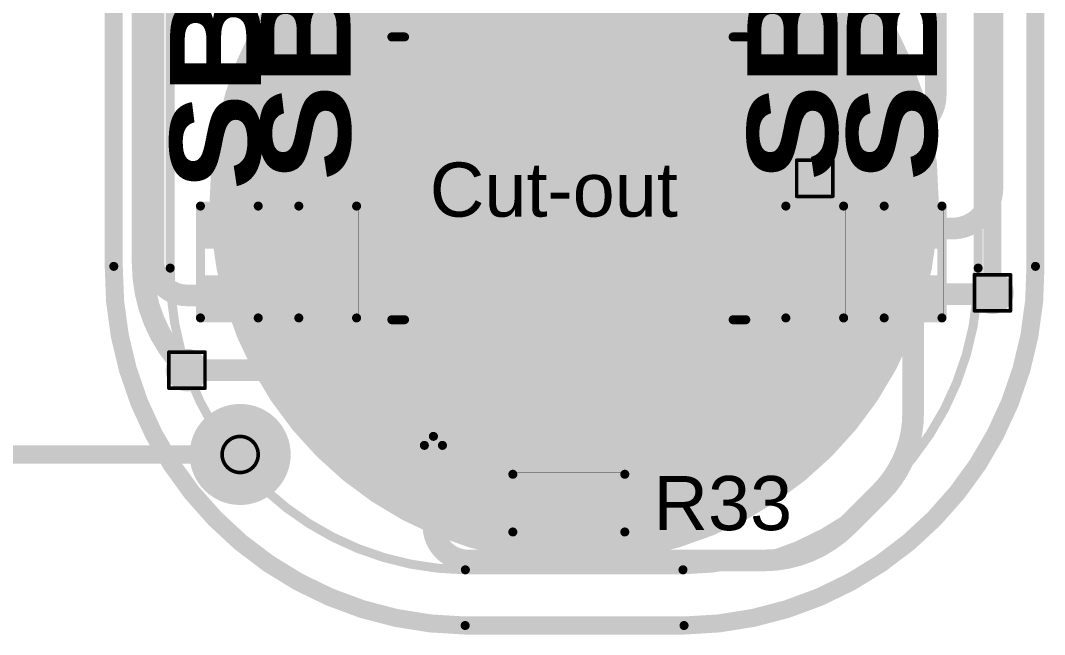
# Model space of a CAD drawing. Header units: inches. Extents: x -17 to 443, y -40 to 218.
# Drawn here: x -3.09 to 11.32, y -2.53 to 6.11 of the extents above; entities that cross this region are included whole.
import ezdxf

# ---------------------------------------------------------------- set-up
doc = ezdxf.new("R2010")
doc.units = ezdxf.units.IN
for name, color, linetype in [('Board Outline', 216, 'Continuous'), ('Bottom Layer', 5, 'Continuous'), ('Bottom Overlay', 54, 'Continuous'), ('Bottom Paste', 16, 'Continuous'), ('Bottom Solder', 6, 'Continuous'), ('Dimension', 6, 'Continuous'), ('Drill Drawing', 1, 'Continuous'), ('Fabrication', 76, 'Continuous'), ('Pad Holes', 156, 'Continuous'), ('Top Layer', 1, 'Continuous'), ('Top Overlay', 2, 'Continuous'), ('Top Paste', 8, 'Continuous'), ('Top Solder', 216, 'Continuous'), ('Via Holes', 16, 'Continuous')]:
    doc.layers.add(name, color=color, linetype=linetype)
doc.styles.add('Arial', font='', dxfattribs={"height": 0.2})
doc.styles.add('Arial Black_Bold', font='', dxfattribs={"height": 0.2})
doc.styles.get('Arial').set_extended_font_data('Arial')
doc.styles.get('Arial Black_Bold').set_extended_font_data('Arial Black', bold=True)

# ---------------------------------------------------------------- blocks, each defined once
blk = doc.blocks.new('SEMG_PAD_B_64')
at = {"layer": 'Bottom Layer'}
h = blk.add_hatch(color=5, dxfattribs=at)
edge = h.paths.add_edge_path()
edge.add_arc((-2.794e-05, 9.987183479999999), 5.00000016, 0, 360)
at = {"layer": 'Bottom Paste'}
h = blk.add_hatch(color=16, dxfattribs=at)
edge = h.paths.add_edge_path()
edge.add_arc((-2.794e-05, 9.987183479999999), 5.00000016, 0, 360)
at = {"layer": 'Bottom Solder'}
h = blk.add_hatch(color=6, dxfattribs=at)
edge = h.paths.add_edge_path()
edge.add_arc((-2.794e-05, 9.987183479999999), 5.10160016, 0, 360)
at = {"layer": 'Bottom Overlay'}
for points in [[(-5.68320682, 10.96571086, 0.127, 0.127, -0.4142135623730951), (-1.53065988, 15.21263404, 0.127, 0.127, 0)], [(1.53071576, 15.21263404, 0.127, 0.127, 0), (-1.53065988, 15.21263404, 0.127, 0.127, 0)], [(1.53071576, 15.21263404, 0.127, 0.127, -0.4142135623730968), (5.683262699999999, 10.96571086, 0.127, 0.127, 0)], [(-5.68320682, 10.96571086, 0.127, 0.127, 0), (-5.68320682, -10.9657134, 0.127, 0.127, 0)], [(5.683262699999999, 10.96579468, 0.127, 0.127, 0), (5.683262699999999, -10.96562958, 0.127, 0.127, 0)]]:
    blk.add_lwpolyline(points, format="xyseb", dxfattribs=at)
for points in [[(-1.56240988, 15.21263404, 0.0635, 0.0635, 1), (-1.49890988, 15.21263404, 0.0635, 0.0635, 1)], [(-1.56240988, 15.21263404, 0.0635, 0.0635, 1), (-1.49890988, 15.21263404, 0.0635, 0.0635, 1)], [(1.49896576, 15.21263404, 0.0635, 0.0635, 1), (1.56246576, 15.21263404, 0.0635, 0.0635, 1)], [(1.49896576, 15.21263404, 0.0635, 0.0635, 1), (1.56246576, 15.21263404, 0.0635, 0.0635, 1)], [(-5.71495682, 10.96571086, 0.0635, 0.0635, 1), (-5.65145682, 10.96571086, 0.0635, 0.0635, 1)], [(-5.71495682, 10.96571086, 0.0635, 0.0635, 1), (-5.65145682, 10.96571086, 0.0635, 0.0635, 1)], [(5.6515127, 10.96579468, 0.0635, 0.0635, 1), (5.715012699999999, 10.96579468, 0.0635, 0.0635, 1)], [(5.6515127, 10.96571086, 0.0635, 0.0635, 1), (5.715012699999999, 10.96571086, 0.0635, 0.0635, 1)]]:
    blk.add_lwpolyline(points, format="xyseb", close=True, dxfattribs=at)
blk = doc.blocks.new('SOIC_8_70')
at = {"layer": 'Top Layer'}
for points in [[(-1.92499996, 2.2049994), (-1.92499996, 1.6050006), (-3.474999399999999, 1.6050006), (-3.474999399999999, 2.2049994)], [(3.474999399999999, 2.2049994), (3.474999399999999, 1.6050006), (1.92499996, 1.6050006), (1.92499996, 2.2049994)], [(-1.92499996, 0.9349994), (-1.92499996, 0.3350006), (-3.474999399999999, 0.3350006), (-3.474999399999999, 0.9349994)], [(3.474999399999999, 0.9349994), (3.474999399999999, 0.3350006), (1.92499996, 0.3350006), (1.92499996, 0.9349994)], [(-1.92499996, -0.3350006), (-1.92499996, -0.9349994), (-3.474999399999999, -0.9349994), (-3.474999399999999, -0.3350006)], [(3.474999399999999, -0.3350006), (3.474999399999999, -0.9349994), (1.92499996, -0.9349994), (1.92499996, -0.3350006)], [(-1.92499996, -1.6050006), (-1.92499996, -2.2049994), (-3.474999399999999, -2.2049994), (-3.474999399999999, -1.6050006)], [(3.474999399999999, -1.6050006), (3.474999399999999, -2.2049994), (1.92499996, -2.2049994), (1.92499996, -1.6050006)]]:
    blk.add_hatch(color=1, dxfattribs=at).paths.add_polyline_path(points)
at = {"layer": 'Top Overlay'}
blk.add_hatch(color=2, dxfattribs=at).paths.add_polyline_path([(-1.82916576, 1.57479492), (-1.49896576, 1.57479492), (-1.49896576, 2.23519492), (-1.82916576, 2.23519492)])
at = {"layer": 'Top Paste'}
for points in [[(-1.92499996, 2.2049994), (-1.92499996, 1.6050006), (-3.474999399999999, 1.6050006), (-3.474999399999999, 2.2049994)], [(3.474999399999999, 2.2049994), (3.474999399999999, 1.6050006), (1.92499996, 1.6050006), (1.92499996, 2.2049994)], [(-1.92499996, 0.9349994), (-1.92499996, 0.3350006), (-3.474999399999999, 0.3350006), (-3.474999399999999, 0.9349994)], [(3.474999399999999, 0.9349994), (3.474999399999999, 0.3350006), (1.92499996, 0.3350006), (1.92499996, 0.9349994)], [(-1.92499996, -0.3350006), (-1.92499996, -0.9349994), (-3.474999399999999, -0.9349994), (-3.474999399999999, -0.3350006)], [(3.474999399999999, -0.3350006), (3.474999399999999, -0.9349994), (1.92499996, -0.9349994), (1.92499996, -0.3350006)], [(-1.92499996, -1.6050006), (-1.92499996, -2.2049994), (-3.474999399999999, -2.2049994), (-3.474999399999999, -1.6050006)], [(3.474999399999999, -1.6050006), (3.474999399999999, -2.2049994), (1.92499996, -2.2049994), (1.92499996, -1.6050006)]]:
    blk.add_hatch(color=8, dxfattribs=at).paths.add_polyline_path(points)
at = {"layer": 'Top Solder'}
for points in [[(-1.82339996, 2.3065994), (-1.82339996, 1.5034006), (-3.5765994, 1.5034006), (-3.5765994, 2.3065994)], [(3.5765994, 2.3065994), (3.5765994, 1.5034006), (1.82339996, 1.5034006), (1.82339996, 2.3065994)], [(-1.82339996, 1.0365994), (-1.82339996, 0.2334006000000001), (-3.5765994, 0.2334005999999999), (-3.5765994, 1.0365994)], [(3.5765994, 1.0365994), (3.5765994, 0.2334006000000001), (1.82339996, 0.2334005999999999), (1.82339996, 1.0365994)], [(-1.82339996, -0.2334005999999999), (-1.82339996, -1.0365994), (-3.5765994, -1.0365994), (-3.5765994, -0.2334006000000001)], [(3.5765994, -0.2334005999999999), (3.5765994, -1.0365994), (1.82339996, -1.0365994), (1.82339996, -0.2334006000000001)], [(-1.82339996, -1.5034006), (-1.82339996, -2.3065994), (-3.5765994, -2.3065994), (-3.5765994, -1.5034006)], [(3.5765994, -1.5034006), (3.5765994, -2.3065994), (1.82339996, -2.3065994), (1.82339996, -1.5034006)]]:
    blk.add_hatch(color=216, dxfattribs=at).paths.add_polyline_path(points)
at = {"layer": 'Top Overlay'}
for points in [[(-1.990598, 2.4892, 0.127, 0.127, 0), (-1.990598, 2.3114, 0.127, 0.127, 0)], [(-1.990598, 2.4892, 0.127, 0.127, 0), (1.990598, 2.4892, 0.127, 0.127, 0)], [(1.990598, 2.4892, 0.127, 0.127, 0), (1.990598, 2.3114, 0.127, 0.127, 0)], [(-3.759199999999999, 2.03199746, 0.127, 0.127, 0), (-3.6322, 1.905, 0.127, 0.127, 0)], [(-3.759199999999999, 2.03199746, 0.127, 0.127, 0), (-3.759199999999999, 1.778, 0.127, 0.127, 0)], [(-3.6322, 1.905, 0.127, 0.127, 0), (-3.759199999999999, 1.778, 0.127, 0.127, 0)], [(-1.990598, -2.3114, 0.127, 0.127, 0), (-1.990598, -2.4892, 0.127, 0.127, 0)], [(1.990598, -2.3114, 0.127, 0.127, 0), (1.990598, -2.4892, 0.127, 0.127, 0)], [(-1.990598, -2.4892, 0.127, 0.127, 0), (1.990598, -2.4892, 0.127, 0.127, 0)]]:
    blk.add_lwpolyline(points, format="xyseb", dxfattribs=at)
for points in [[(-2.022348, 2.4892, 0.0635, 0.0635, 1), (-1.958848, 2.4892, 0.0635, 0.0635, 1)], [(-2.022348, 2.4892, 0.0635, 0.0635, 1), (-1.958848, 2.4892, 0.0635, 0.0635, 1)], [(1.958848, 2.4892, 0.0635, 0.0635, 1), (2.022348, 2.4892, 0.0635, 0.0635, 1)], [(1.958848, 2.4892, 0.0635, 0.0635, 1), (2.022348, 2.4892, 0.0635, 0.0635, 1)], [(-2.022348, 2.3114, 0.0635, 0.0635, 1), (-1.958848, 2.3114, 0.0635, 0.0635, 1)], [(1.958848, 2.3114, 0.0635, 0.0635, 1), (2.022348, 2.3114, 0.0635, 0.0635, 1)], [(-3.79095, 2.03199746, 0.0635, 0.0635, 1), (-3.72745, 2.03199746, 0.0635, 0.0635, 1)], [(-3.79095, 2.03199746, 0.0635, 0.0635, 1), (-3.72745, 2.03199746, 0.0635, 0.0635, 1)], [(-3.663949999999999, 1.905, 0.0635, 0.0635, 1), (-3.600449999999999, 1.905, 0.0635, 0.0635, 1)], [(-3.663949999999999, 1.905, 0.0635, 0.0635, 1), (-3.600449999999999, 1.905, 0.0635, 0.0635, 1)], [(-3.79095, 1.778, 0.0635, 0.0635, 1), (-3.72745, 1.778, 0.0635, 0.0635, 1)], [(-3.79095, 1.778, 0.0635, 0.0635, 1), (-3.72745, 1.778, 0.0635, 0.0635, 1)], [(-2.022348, -2.3114, 0.0635, 0.0635, 1), (-1.958848, -2.3114, 0.0635, 0.0635, 1)], [(1.958848, -2.3114, 0.0635, 0.0635, 1), (2.022348, -2.3114, 0.0635, 0.0635, 1)], [(-2.022348, -2.4892, 0.0635, 0.0635, 1), (-1.958848, -2.4892, 0.0635, 0.0635, 1)], [(-2.022348, -2.4892, 0.0635, 0.0635, 1), (-1.958848, -2.4892, 0.0635, 0.0635, 1)], [(1.958848, -2.4892, 0.0635, 0.0635, 1), (2.022348, -2.4892, 0.0635, 0.0635, 1)], [(1.958848, -2.4892, 0.0635, 0.0635, 1), (2.022348, -2.4892, 0.0635, 0.0635, 1)]]:
    blk.add_lwpolyline(points, format="xyseb", close=True, dxfattribs=at)
blk = doc.blocks.new('S______B______0402_89')
at = {"layer": 'Top Layer'}
for points in [[(-0.6985, -0.3175), (-0.6985, 0.3175), (-0.2412999999999999, 0.3175), (-0.2413, -0.3175)], [(0.2412999999999999, -0.3175), (0.2413, 0.3175), (0.6985, 0.3175), (0.6985, -0.3175)]]:
    blk.add_hatch(color=1, dxfattribs=at).paths.add_polyline_path(points)
at = {"layer": 'Top Paste'}
for points in [[(-0.6985, -0.3175), (-0.6985, 0.3175), (-0.2412999999999999, 0.3175), (-0.2413, -0.3175)], [(0.2412999999999999, -0.3175), (0.2413, 0.3175), (0.6985, 0.3175), (0.6985, -0.3175)]]:
    blk.add_hatch(color=8, dxfattribs=at).paths.add_polyline_path(points)
at = {"layer": 'Top Solder'}
for points in [[(-0.75350116, -0.37250116), (-0.75350116, 0.37250116), (-0.1862988399999999, 0.37250116), (-0.18629884, -0.37250116)], [(0.1862988399999999, -0.37250116), (0.18629884, 0.37250116), (0.75350116, 0.37250116), (0.75350116, -0.37250116)]]:
    blk.add_hatch(color=216, dxfattribs=at).paths.add_polyline_path(points)
at = {"layer": 'Top Overlay'}
for points in [[(-0.7874, 0.4064, 0.127, 0.127, 0), (-0.7874, -0.4064, 0.127, 0.127, 0)], [(-0.7874, 0.4064, 0.127, 0.127, 0), (0.7874, 0.4064, 0.127, 0.127, 0)], [(0.7874, 0.4064, 0.127, 0.127, 0), (0.7874, -0.4064, 0.127, 0.127, 0)], [(-0.7874, -0.4064, 0.127, 0.127, 0), (0.7874, -0.4064, 0.127, 0.127, 0)], [(-0.8128, -0.4318, 0.0032258, 0.0032258, 0), (0.8128, -0.4318, 0.0032258, 0.0032258, 0)]]:
    blk.add_lwpolyline(points, format="xyseb", dxfattribs=at)
for points in [[(-0.8191499999999999, 0.4064, 0.0635, 0.0635, 1), (-0.7556499999999999, 0.4064, 0.0635, 0.0635, 1)], [(-0.8191499999999999, 0.4064, 0.0635, 0.0635, 1), (-0.7556499999999999, 0.4064, 0.0635, 0.0635, 1)], [(0.7556499999999999, 0.4064, 0.0635, 0.0635, 1), (0.8191499999999999, 0.4064, 0.0635, 0.0635, 1)], [(0.7556499999999999, 0.4064, 0.0635, 0.0635, 1), (0.8191499999999999, 0.4064, 0.0635, 0.0635, 1)], [(-0.8191499999999999, -0.4064, 0.0635, 0.0635, 1), (-0.7556499999999999, -0.4064, 0.0635, 0.0635, 1)], [(-0.8191499999999999, -0.4064, 0.0635, 0.0635, 1), (-0.7556499999999999, -0.4064, 0.0635, 0.0635, 1)], [(-0.81360518, -0.4318, 0.0016129, 0.0016129, 1), (-0.8119948199999999, -0.4318, 0.0016129, 0.0016129, 1)], [(0.7556499999999999, -0.4064, 0.0635, 0.0635, 1), (0.8191499999999999, -0.4064, 0.0635, 0.0635, 1)], [(0.7556499999999999, -0.4064, 0.0635, 0.0635, 1), (0.8191499999999999, -0.4064, 0.0635, 0.0635, 1)], [(0.8119948199999999, -0.4318, 0.0016129, 0.0016129, 1), (0.81360518, -0.4318, 0.0016129, 0.0016129, 1)]]:
    blk.add_lwpolyline(points, format="xyseb", close=True, dxfattribs=at)
blk = doc.blocks.new('S______B______0402_90')
at = {"layer": 'Top Layer'}
for points in [[(-0.6985, -0.3175), (-0.6985, 0.3175), (-0.2412999999999999, 0.3175), (-0.2413, -0.3175)], [(0.2412999999999999, -0.3175), (0.2413, 0.3175), (0.6985, 0.3175), (0.6985, -0.3175)]]:
    blk.add_hatch(color=1, dxfattribs=at).paths.add_polyline_path(points)
at = {"layer": 'Top Paste'}
for points in [[(-0.6985, -0.3175), (-0.6985, 0.3175), (-0.2412999999999999, 0.3175), (-0.2413, -0.3175)], [(0.2412999999999999, -0.3175), (0.2413, 0.3175), (0.6985, 0.3175), (0.6985, -0.3175)]]:
    blk.add_hatch(color=8, dxfattribs=at).paths.add_polyline_path(points)
at = {"layer": 'Top Solder'}
for points in [[(-0.75350116, -0.37250116), (-0.75350116, 0.37250116), (-0.1862988399999999, 0.37250116), (-0.18629884, -0.37250116)], [(0.1862988399999999, -0.37250116), (0.18629884, 0.37250116), (0.75350116, 0.37250116), (0.75350116, -0.37250116)]]:
    blk.add_hatch(color=216, dxfattribs=at).paths.add_polyline_path(points)
at = {"layer": 'Top Overlay'}
for points in [[(-0.7874, 0.4064, 0.127, 0.127, 0), (-0.7874, -0.4064, 0.127, 0.127, 0)], [(-0.7874, 0.4064, 0.127, 0.127, 0), (0.7874, 0.4064, 0.127, 0.127, 0)], [(0.7874, 0.4064, 0.127, 0.127, 0), (0.7874, -0.4064, 0.127, 0.127, 0)], [(-0.7874, -0.4064, 0.127, 0.127, 0), (0.7874, -0.4064, 0.127, 0.127, 0)], [(-0.8128, -0.4318, 0.0032258, 0.0032258, 0), (0.8128, -0.4318, 0.0032258, 0.0032258, 0)]]:
    blk.add_lwpolyline(points, format="xyseb", dxfattribs=at)
for points in [[(-0.8191499999999999, 0.4064, 0.0635, 0.0635, 1), (-0.7556499999999999, 0.4064, 0.0635, 0.0635, 1)], [(-0.8191499999999999, 0.4064, 0.0635, 0.0635, 1), (-0.7556499999999999, 0.4064, 0.0635, 0.0635, 1)], [(0.7556499999999999, 0.4064, 0.0635, 0.0635, 1), (0.8191499999999999, 0.4064, 0.0635, 0.0635, 1)], [(0.7556499999999999, 0.4064, 0.0635, 0.0635, 1), (0.8191499999999999, 0.4064, 0.0635, 0.0635, 1)], [(-0.8191499999999999, -0.4064, 0.0635, 0.0635, 1), (-0.7556499999999999, -0.4064, 0.0635, 0.0635, 1)], [(-0.8191499999999999, -0.4064, 0.0635, 0.0635, 1), (-0.7556499999999999, -0.4064, 0.0635, 0.0635, 1)], [(-0.81360518, -0.4318, 0.0016129, 0.0016129, 1), (-0.8119948199999999, -0.4318, 0.0016129, 0.0016129, 1)], [(0.7556499999999999, -0.4064, 0.0635, 0.0635, 1), (0.8191499999999999, -0.4064, 0.0635, 0.0635, 1)], [(0.7556499999999999, -0.4064, 0.0635, 0.0635, 1), (0.8191499999999999, -0.4064, 0.0635, 0.0635, 1)], [(0.8119948199999999, -0.4318, 0.0016129, 0.0016129, 1), (0.81360518, -0.4318, 0.0016129, 0.0016129, 1)]]:
    blk.add_lwpolyline(points, format="xyseb", close=True, dxfattribs=at)
blk = doc.blocks.new('S______B______0402_93')
at = {"layer": 'Top Layer'}
for points in [[(-0.6985, -0.3175), (-0.6985, 0.3175), (-0.2412999999999999, 0.3175), (-0.2413, -0.3175)], [(0.2412999999999999, -0.3175), (0.2413, 0.3175), (0.6985, 0.3175), (0.6985, -0.3175)]]:
    blk.add_hatch(color=1, dxfattribs=at).paths.add_polyline_path(points)
at = {"layer": 'Top Paste'}
for points in [[(-0.6985, -0.3175), (-0.6985, 0.3175), (-0.2412999999999999, 0.3175), (-0.2413, -0.3175)], [(0.2412999999999999, -0.3175), (0.2413, 0.3175), (0.6985, 0.3175), (0.6985, -0.3175)]]:
    blk.add_hatch(color=8, dxfattribs=at).paths.add_polyline_path(points)
at = {"layer": 'Top Solder'}
for points in [[(-0.75350116, -0.37250116), (-0.75350116, 0.37250116), (-0.1862988399999999, 0.37250116), (-0.18629884, -0.37250116)], [(0.1862988399999999, -0.37250116), (0.18629884, 0.37250116), (0.75350116, 0.37250116), (0.75350116, -0.37250116)]]:
    blk.add_hatch(color=216, dxfattribs=at).paths.add_polyline_path(points)
at = {"layer": 'Top Overlay'}
for points in [[(-0.7874, 0.4064, 0.127, 0.127, 0), (-0.7874, -0.4064, 0.127, 0.127, 0)], [(-0.7874, 0.4064, 0.127, 0.127, 0), (0.7874, 0.4064, 0.127, 0.127, 0)], [(0.7874, 0.4064, 0.127, 0.127, 0), (0.7874, -0.4064, 0.127, 0.127, 0)], [(-0.7874, -0.4064, 0.127, 0.127, 0), (0.7874, -0.4064, 0.127, 0.127, 0)], [(-0.8128, -0.4318, 0.0032258, 0.0032258, 0), (0.8128, -0.4318, 0.0032258, 0.0032258, 0)]]:
    blk.add_lwpolyline(points, format="xyseb", dxfattribs=at)
for points in [[(-0.8191499999999999, 0.4064, 0.0635, 0.0635, 1), (-0.7556499999999999, 0.4064, 0.0635, 0.0635, 1)], [(-0.8191499999999999, 0.4064, 0.0635, 0.0635, 1), (-0.7556499999999999, 0.4064, 0.0635, 0.0635, 1)], [(0.7556499999999999, 0.4064, 0.0635, 0.0635, 1), (0.8191499999999999, 0.4064, 0.0635, 0.0635, 1)], [(0.7556499999999999, 0.4064, 0.0635, 0.0635, 1), (0.8191499999999999, 0.4064, 0.0635, 0.0635, 1)], [(-0.8191499999999999, -0.4064, 0.0635, 0.0635, 1), (-0.7556499999999999, -0.4064, 0.0635, 0.0635, 1)], [(-0.8191499999999999, -0.4064, 0.0635, 0.0635, 1), (-0.7556499999999999, -0.4064, 0.0635, 0.0635, 1)], [(-0.81360518, -0.4318, 0.0016129, 0.0016129, 1), (-0.8119948199999999, -0.4318, 0.0016129, 0.0016129, 1)], [(0.7556499999999999, -0.4064, 0.0635, 0.0635, 1), (0.8191499999999999, -0.4064, 0.0635, 0.0635, 1)], [(0.7556499999999999, -0.4064, 0.0635, 0.0635, 1), (0.8191499999999999, -0.4064, 0.0635, 0.0635, 1)], [(0.8119948199999999, -0.4318, 0.0016129, 0.0016129, 1), (0.81360518, -0.4318, 0.0016129, 0.0016129, 1)]]:
    blk.add_lwpolyline(points, format="xyseb", close=True, dxfattribs=at)
blk = doc.blocks.new('S______B______0402_94')
at = {"layer": 'Top Layer'}
for points in [[(-0.6985, -0.3175), (-0.6985, 0.3175), (-0.2412999999999999, 0.3175), (-0.2413, -0.3175)], [(0.2412999999999999, -0.3175), (0.2413, 0.3175), (0.6985, 0.3175), (0.6985, -0.3175)]]:
    blk.add_hatch(color=1, dxfattribs=at).paths.add_polyline_path(points)
at = {"layer": 'Top Paste'}
for points in [[(-0.6985, -0.3175), (-0.6985, 0.3175), (-0.2412999999999999, 0.3175), (-0.2413, -0.3175)], [(0.2412999999999999, -0.3175), (0.2413, 0.3175), (0.6985, 0.3175), (0.6985, -0.3175)]]:
    blk.add_hatch(color=8, dxfattribs=at).paths.add_polyline_path(points)
at = {"layer": 'Top Solder'}
for points in [[(-0.75350116, -0.37250116), (-0.75350116, 0.37250116), (-0.1862988399999999, 0.37250116), (-0.18629884, -0.37250116)], [(0.1862988399999999, -0.37250116), (0.18629884, 0.37250116), (0.75350116, 0.37250116), (0.75350116, -0.37250116)]]:
    blk.add_hatch(color=216, dxfattribs=at).paths.add_polyline_path(points)
at = {"layer": 'Top Overlay'}
for points in [[(-0.7874, 0.4064, 0.127, 0.127, 0), (-0.7874, -0.4064, 0.127, 0.127, 0)], [(-0.7874, 0.4064, 0.127, 0.127, 0), (0.7874, 0.4064, 0.127, 0.127, 0)], [(0.7874, 0.4064, 0.127, 0.127, 0), (0.7874, -0.4064, 0.127, 0.127, 0)], [(-0.7874, -0.4064, 0.127, 0.127, 0), (0.7874, -0.4064, 0.127, 0.127, 0)], [(-0.8128, -0.4318, 0.0032258, 0.0032258, 0), (0.8128, -0.4318, 0.0032258, 0.0032258, 0)]]:
    blk.add_lwpolyline(points, format="xyseb", dxfattribs=at)
for points in [[(-0.8191499999999999, 0.4064, 0.0635, 0.0635, 1), (-0.7556499999999999, 0.4064, 0.0635, 0.0635, 1)], [(-0.8191499999999999, 0.4064, 0.0635, 0.0635, 1), (-0.7556499999999999, 0.4064, 0.0635, 0.0635, 1)], [(0.7556499999999999, 0.4064, 0.0635, 0.0635, 1), (0.8191499999999999, 0.4064, 0.0635, 0.0635, 1)], [(0.7556499999999999, 0.4064, 0.0635, 0.0635, 1), (0.8191499999999999, 0.4064, 0.0635, 0.0635, 1)], [(-0.8191499999999999, -0.4064, 0.0635, 0.0635, 1), (-0.7556499999999999, -0.4064, 0.0635, 0.0635, 1)], [(-0.8191499999999999, -0.4064, 0.0635, 0.0635, 1), (-0.7556499999999999, -0.4064, 0.0635, 0.0635, 1)], [(-0.81360518, -0.4318, 0.0016129, 0.0016129, 1), (-0.8119948199999999, -0.4318, 0.0016129, 0.0016129, 1)], [(0.7556499999999999, -0.4064, 0.0635, 0.0635, 1), (0.8191499999999999, -0.4064, 0.0635, 0.0635, 1)], [(0.7556499999999999, -0.4064, 0.0635, 0.0635, 1), (0.8191499999999999, -0.4064, 0.0635, 0.0635, 1)], [(0.8119948199999999, -0.4318, 0.0016129, 0.0016129, 1), (0.81360518, -0.4318, 0.0016129, 0.0016129, 1)]]:
    blk.add_lwpolyline(points, format="xyseb", close=True, dxfattribs=at)
at = {"layer": 'Top Overlay', "style": 'Arial Black_Bold'}
blk.add_text('SB801', height=1.27, dxfattribs=at).set_placement((1.0117836, -0.43494706))
blk = doc.blocks.new('R___0402_163')
at = {"layer": 'Top Layer'}
for points in [[(-0.6985, -0.3175), (-0.6985, 0.3175), (-0.2412999999999999, 0.3175), (-0.2413, -0.3175)], [(0.2412999999999999, -0.3175), (0.2413, 0.3175), (0.6985, 0.3175), (0.6985, -0.3175)]]:
    blk.add_hatch(color=1, dxfattribs=at).paths.add_polyline_path(points)
at = {"layer": 'Top Paste'}
for points in [[(-0.6985, -0.3175), (-0.6985, 0.3175), (-0.2412999999999999, 0.3175), (-0.2413, -0.3175)], [(0.2412999999999999, -0.3175), (0.2413, 0.3175), (0.6985, 0.3175), (0.6985, -0.3175)]]:
    blk.add_hatch(color=8, dxfattribs=at).paths.add_polyline_path(points)
at = {"layer": 'Top Solder'}
for points in [[(-0.75350116, -0.37250116), (-0.75350116, 0.37250116), (-0.1862988399999999, 0.37250116), (-0.18629884, -0.37250116)], [(0.1862988399999999, -0.37250116), (0.18629884, 0.37250116), (0.75350116, 0.37250116), (0.75350116, -0.37250116)]]:
    blk.add_hatch(color=216, dxfattribs=at).paths.add_polyline_path(points)
at = {"layer": 'Top Overlay'}
for points in [[(0.7874, 0.4064, 0.127, 0.127, 0), (-0.7874, 0.4064, 0.127, 0.127, 0)], [(-0.7874, 0.4064, 0.127, 0.127, 0), (-0.7874, -0.4064, 0.127, 0.127, 0)], [(0.7874, 0.4064, 0.127, 0.127, 0), (0.7874, -0.4064, 0.127, 0.127, 0)], [(0.7874, -0.4064, 0.127, 0.127, 0), (-0.7874, -0.4064, 0.127, 0.127, 0)], [(0.8128, -0.4318, 0.0032258, 0.0032258, 0), (-0.8128, -0.4318, 0.0032258, 0.0032258, 0)]]:
    blk.add_lwpolyline(points, format="xyseb", dxfattribs=at)
for points in [[(-0.8191499999999999, 0.4064, 0.0635, 0.0635, 1), (-0.7556499999999999, 0.4064, 0.0635, 0.0635, 1)], [(-0.8191499999999999, 0.4064, 0.0635, 0.0635, 1), (-0.7556499999999999, 0.4064, 0.0635, 0.0635, 1)], [(0.7556499999999999, 0.4064, 0.0635, 0.0635, 1), (0.8191499999999999, 0.4064, 0.0635, 0.0635, 1)], [(0.7556499999999999, 0.4064, 0.0635, 0.0635, 1), (0.8191499999999999, 0.4064, 0.0635, 0.0635, 1)], [(-0.8191499999999999, -0.4064, 0.0635, 0.0635, 1), (-0.7556499999999999, -0.4064, 0.0635, 0.0635, 1)], [(-0.8191499999999999, -0.4064, 0.0635, 0.0635, 1), (-0.7556499999999999, -0.4064, 0.0635, 0.0635, 1)], [(-0.81360518, -0.4318, 0.0016129, 0.0016129, 1), (-0.8119948199999999, -0.4318, 0.0016129, 0.0016129, 1)], [(0.7556499999999999, -0.4064, 0.0635, 0.0635, 1), (0.8191499999999999, -0.4064, 0.0635, 0.0635, 1)], [(0.7556499999999999, -0.4064, 0.0635, 0.0635, 1), (0.8191499999999999, -0.4064, 0.0635, 0.0635, 1)], [(0.8119948199999999, -0.4318, 0.0016129, 0.0016129, 1), (0.81360518, -0.4318, 0.0016129, 0.0016129, 1)]]:
    blk.add_lwpolyline(points, format="xyseb", close=True, dxfattribs=at)

msp = doc.modelspace()

# ---------------------------------------------------------------- hatches: boundary and pattern name
at = {"layer": 'Bottom Layer'}
h = msp.add_hatch(color=5, dxfattribs=at)
edge = h.paths.add_edge_path()
edge.add_arc((8.08318932, 3.88747762), 0.2999994, 0, 360)
h = msp.add_hatch(color=5, dxfattribs=at)
edge = h.paths.add_edge_path()
edge.add_arc((10.58302176, 2.27614734), 0.2999994, 0, 360)
h = msp.add_hatch(color=5, dxfattribs=at)
edge = h.paths.add_edge_path()
edge.add_arc((-0.7482890799999999, 1.1874754), 0.2999994, 0, 360)
at = {"layer": 'Bottom Solder'}
h = msp.add_hatch(color=6, dxfattribs=at)
edge = h.paths.add_edge_path()
edge.add_arc((0, 0), 0.1016, 0, 360)
at = {"layer": 'Pad Holes'}
h = msp.add_hatch(color=7, dxfattribs=at)
edge = h.paths.add_edge_path()
edge.add_arc((0, 0), 0.499999, 0, 360)
at = {"layer": 'Top Layer'}
h = msp.add_hatch(color=1, dxfattribs=at)
edge = h.paths.add_edge_path()
edge.add_arc((8.08318932, 3.88747762), 0.2999994, 0, 360)
h = msp.add_hatch(color=1, dxfattribs=at)
edge = h.paths.add_edge_path()
edge.add_arc((10.58302176, 2.27614734), 0.2999994, 0, 360)
for points in [[(4.31208434, 1.96247512), (3.688737859999999, 1.96247512), (3.688737859999999, 0.41247568), (4.31208434, 0.41247568)], [(4.93538256, 0.41247314), (5.558729039999999, 0.41247314), (5.558729039999999, 1.96247258), (4.93538256, 1.96247258)]]:
    msp.add_hatch(color=1, dxfattribs=at).paths.add_polyline_path(points)
h = msp.add_hatch(color=1, dxfattribs=at)
edge = h.paths.add_edge_path()
edge.add_arc((-0.7482890799999999, 1.1874754), 0.2999994, 0, 360)
at = {"layer": 'Top Solder'}
h = msp.add_hatch(color=216, dxfattribs=at)
edge = h.paths.add_edge_path()
edge.add_arc((0, 0), 0.1016, 0, 360)
at = {"layer": 'Via Holes'}
h = msp.add_hatch(color=7, dxfattribs=at)
edge = h.paths.add_edge_path()
edge.add_arc((8.08318932, 3.88747762), 0.1499997, 0, 360)
h = msp.add_hatch(color=7, dxfattribs=at)
edge = h.paths.add_edge_path()
edge.add_arc((10.58302176, 2.27614734), 0.1499997, 0, 360)
h = msp.add_hatch(color=7, dxfattribs=at)
edge = h.paths.add_edge_path()
edge.add_arc((-0.7482890799999999, 1.1874754), 0.1499997, 0, 360)

# ---------------------------------------------------------------- linework, layer by layer
at = {"layer": 'Board Outline'}
for points in [[(-1.77794412, 2.64836656, 0.127, 0.127, 0), (-1.7777841, 24.50402262, 0.127, 0.127, 0)], [(11.18839012, 24.50406326, 0.127, 0.127, 0), (11.18842568, 2.64831068, 0.127, 0.127, 0)], [(11.18839012, 24.50406326, 0.127, 0.127, 0), (11.18842568, 2.64831068, 0.127, 0.127, 0)], [(3.1655639, -2.4075517, 0.127, 0.127, -0.4142135623730931), (-1.77794412, 2.64831068, 0.127, 0.127, 0)], [(11.18842568, 2.64831068, 0.127, 0.127, -0.414213562373093), (6.24491766, -2.4075517, 0.127, 0.127, 0)], [(3.1655639, -2.4075517, 0.127, 0.127, 0), (6.24491766, -2.4075517, 0.127, 0.127, 0)]]:
    msp.add_lwpolyline(points, format="xyseb", dxfattribs=at)
for points in [[(-1.80969412, 2.64836656, 0.0635, 0.0635, 1), (-1.74619412, 2.64836656, 0.0635, 0.0635, 1)], [(-1.80969412, 2.64831068, 0.0635, 0.0635, 1), (-1.74619412, 2.64831068, 0.0635, 0.0635, 1)], [(11.15667568, 2.64831068, 0.0635, 0.0635, 1), (11.22017568, 2.64831068, 0.0635, 0.0635, 1)], [(11.15667568, 2.64831068, 0.0635, 0.0635, 1), (11.22017568, 2.64831068, 0.0635, 0.0635, 1)], [(11.15667568, 2.64831068, 0.0635, 0.0635, 1), (11.22017568, 2.64831068, 0.0635, 0.0635, 1)], [(3.1338139, -2.4075517, 0.0635, 0.0635, 1), (3.1973139, -2.4075517, 0.0635, 0.0635, 1)], [(3.1338139, -2.4075517, 0.0635, 0.0635, 1), (3.1973139, -2.4075517, 0.0635, 0.0635, 1)], [(6.21316766, -2.4075517, 0.0635, 0.0635, 1), (6.276667659999999, -2.4075517, 0.0635, 0.0635, 1)], [(6.21316766, -2.4075517, 0.0635, 0.0635, 1), (6.276667659999999, -2.4075517, 0.0635, 0.0635, 1)]]:
    msp.add_lwpolyline(points, format="xyseb", close=True, dxfattribs=at)
at = {"layer": 'Bottom Layer'}
for points in [[(-1.37155174, 3.325035259999999, 0.3048, 0.3048, 0), (-1.37151618, 9.38299114, 0.3048, 0.3048, 0)], [(10.58302176, 2.27614734, 0.254, 0.254, 0), (10.58302176, 7.61054358, 0.254, 0.254, 0)], [(-1.37155174, 2.69216378, 0.3048, 0.3048, 0), (-1.37155174, 3.325035259999999, 0.3048, 0.3048, 0)], [(-0.7482890799999999, 1.1874754, 0.3048, 0.3048, -0.1989122366097458), (-1.37155174, 2.69216378, 0.3048, 0.3048, 0)]]:
    msp.add_lwpolyline(points, format="xyseb", dxfattribs=at)
for points in [[(-1.44775174, 3.325035259999999, 0.1524, 0.1524, 1), (-1.29535174, 3.325035259999999, 0.1524, 0.1524, 1)], [(-1.44775174, 3.325035259999999, 0.1524, 0.1524, 1), (-1.29535174, 3.325035259999999, 0.1524, 0.1524, 1)], [(-1.44775174, 2.69216378, 0.1524, 0.1524, 1), (-1.29535174, 2.69216378, 0.1524, 0.1524, 1)], [(-1.44775174, 2.69216378, 0.1524, 0.1524, 1), (-1.29535174, 2.69216378, 0.1524, 0.1524, 1)], [(10.51952176, 2.27614734, 0.127, 0.127, 1), (10.64652176, 2.27614734, 0.127, 0.127, 1)], [(-0.82448908, 1.1874754, 0.1524, 0.1524, 1), (-0.67208908, 1.1874754, 0.1524, 0.1524, 1)]]:
    msp.add_lwpolyline(points, format="xyseb", close=True, dxfattribs=at)
at = {"layer": 'Dimension'}
msp.add_lwpolyline([(-9.296399999999998, 0, 0.254, 0.254, 0), (0, 0, 0.254, 0.254, 0)], format="xyseb", dxfattribs=at)
msp.add_lwpolyline([(-0.0635, 0, 0.127, 0.127, 1), (0.0635, 0, 0.127, 0.127, 1)], format="xyseb", close=True, dxfattribs=at)
at = {"layer": 'Drill Drawing'}
for points in [[(7.829189319999999, 4.14147762, 0.0508, 0.0508, 0), (8.33718932, 4.14147762, 0.0508, 0.0508, 0)], [(7.829189319999999, 3.633477619999999, 0.0508, 0.0508, 0), (7.829189319999999, 4.14147762, 0.0508, 0.0508, 0)], [(8.33718932, 3.633477619999999, 0.0508, 0.0508, 0), (8.33718932, 4.14147762, 0.0508, 0.0508, 0)], [(7.829189319999999, 3.633477619999999, 0.0508, 0.0508, 0), (8.33718932, 3.633477619999999, 0.0508, 0.0508, 0)], [(10.32902176, 2.53014734, 0.0508, 0.0508, 0), (10.83702176, 2.53014734, 0.0508, 0.0508, 0)], [(10.32902176, 2.02214734, 0.0508, 0.0508, 0), (10.32902176, 2.53014734, 0.0508, 0.0508, 0)], [(10.83702176, 2.02214734, 0.0508, 0.0508, 0), (10.83702176, 2.53014734, 0.0508, 0.0508, 0)], [(10.32902176, 2.02214734, 0.0508, 0.0508, 0), (10.83702176, 2.02214734, 0.0508, 0.0508, 0)], [(-1.00228908, 1.4414754, 0.0508, 0.0508, 0), (-0.49428908, 1.4414754, 0.0508, 0.0508, 0)], [(-1.00228908, 0.9334754, 0.0508, 0.0508, 0), (-1.00228908, 1.4414754, 0.0508, 0.0508, 0)], [(-0.49428908, 0.9334754, 0.0508, 0.0508, 0), (-0.49428908, 1.4414754, 0.0508, 0.0508, 0)], [(-1.00228908, 0.9334754, 0.0508, 0.0508, 0), (-0.49428908, 0.9334754, 0.0508, 0.0508, 0)]]:
    msp.add_lwpolyline(points, format="xyseb", dxfattribs=at)
for points in [[(7.81648932, 4.14147762, 0.0254, 0.0254, 1), (7.84188932, 4.14147762, 0.0254, 0.0254, 1)], [(7.81648932, 4.14147762, 0.0254, 0.0254, 1), (7.84188932, 4.14147762, 0.0254, 0.0254, 1)], [(8.32448932, 4.14147762, 0.0254, 0.0254, 1), (8.34988932, 4.14147762, 0.0254, 0.0254, 1)], [(8.32448932, 4.14147762, 0.0254, 0.0254, 1), (8.34988932, 4.14147762, 0.0254, 0.0254, 1)], [(7.81648932, 3.633477619999999, 0.0254, 0.0254, 1), (7.84188932, 3.633477619999999, 0.0254, 0.0254, 1)], [(7.81648932, 3.633477619999999, 0.0254, 0.0254, 1), (7.84188932, 3.633477619999999, 0.0254, 0.0254, 1)], [(8.32448932, 3.633477619999999, 0.0254, 0.0254, 1), (8.34988932, 3.633477619999999, 0.0254, 0.0254, 1)], [(8.32448932, 3.633477619999999, 0.0254, 0.0254, 1), (8.34988932, 3.633477619999999, 0.0254, 0.0254, 1)], [(10.31632176, 2.53014734, 0.0254, 0.0254, 1), (10.34172176, 2.53014734, 0.0254, 0.0254, 1)], [(10.31632176, 2.53014734, 0.0254, 0.0254, 1), (10.34172176, 2.53014734, 0.0254, 0.0254, 1)], [(10.82432176, 2.53014734, 0.0254, 0.0254, 1), (10.84972176, 2.53014734, 0.0254, 0.0254, 1)], [(10.82432176, 2.53014734, 0.0254, 0.0254, 1), (10.84972176, 2.53014734, 0.0254, 0.0254, 1)], [(10.31632176, 2.02214734, 0.0254, 0.0254, 1), (10.34172176, 2.02214734, 0.0254, 0.0254, 1)], [(10.31632176, 2.02214734, 0.0254, 0.0254, 1), (10.34172176, 2.02214734, 0.0254, 0.0254, 1)], [(10.82432176, 2.02214734, 0.0254, 0.0254, 1), (10.84972176, 2.02214734, 0.0254, 0.0254, 1)], [(10.82432176, 2.02214734, 0.0254, 0.0254, 1), (10.84972176, 2.02214734, 0.0254, 0.0254, 1)], [(-1.01498908, 1.4414754, 0.0254, 0.0254, 1), (-0.98958908, 1.4414754, 0.0254, 0.0254, 1)], [(-1.01498908, 1.4414754, 0.0254, 0.0254, 1), (-0.98958908, 1.4414754, 0.0254, 0.0254, 1)], [(-0.50698908, 1.4414754, 0.0254, 0.0254, 1), (-0.4815890799999999, 1.4414754, 0.0254, 0.0254, 1)], [(-0.50698908, 1.4414754, 0.0254, 0.0254, 1), (-0.4815890799999999, 1.4414754, 0.0254, 0.0254, 1)], [(-1.01498908, 0.9334754, 0.0254, 0.0254, 1), (-0.98958908, 0.9334754, 0.0254, 0.0254, 1)], [(-1.01498908, 0.9334754, 0.0254, 0.0254, 1), (-0.98958908, 0.9334754, 0.0254, 0.0254, 1)], [(-0.50698908, 0.9334754, 0.0254, 0.0254, 1), (-0.4815890799999999, 0.9334754, 0.0254, 0.0254, 1)], [(-0.50698908, 0.9334754, 0.0254, 0.0254, 1), (-0.4815890799999999, 0.9334754, 0.0254, 0.0254, 1)], [(0.254, 0, 0.0508, 0.0508, 1), (-0.254, 0, 0.0508, 0.0508, 1)], [(-0.2667, 0, 0.0254, 0.0254, 1), (-0.2413, 0, 0.0254, 0.0254, 1)], [(0.2413, 0, 0.0254, 0.0254, 1), (0.2667, 0, 0.0254, 0.0254, 1)]]:
    msp.add_lwpolyline(points, format="xyseb", close=True, dxfattribs=at)
at = {"layer": 'Fabrication'}
for points in [[(-1.77794412, 2.64836656, 0.254, 0.254, 0), (-1.7777841, 24.50402262, 0.254, 0.254, 0)], [(11.18839012, 24.50406326, 0.254, 0.254, 0), (11.18842568, 2.64831068, 0.254, 0.254, 0)], [(4.698977139999999, 3.60186478, 0.254, 0.254, 0), (4.69903302, 3.6018089, 0.254, 0.254, 0)], [(4.698977139999999, 3.60186478, 0.254, 0.254, 0), (4.69903302, 3.6018089, 0.254, 0.254, 0)], [(3.1655639, -2.4075517, 0.254, 0.254, -0.4142135623730931), (-1.77794412, 2.64831068, 0.254, 0.254, 0)], [(11.18842568, 2.64831068, 0.254, 0.254, -0.414213562373093), (6.24491766, -2.4075517, 0.254, 0.254, 0)], [(3.1655639, -2.4075517, 0.254, 0.254, 0), (6.24491766, -2.4075517, 0.254, 0.254, 0)]]:
    msp.add_lwpolyline(points, format="xyseb", dxfattribs=at)
for points in [[(9.69903318, 3.6018089, 0.254, 0.254, 1), (-0.30096714, 3.6018089, 0.254, 0.254, 1)], [(-0.36446714, 3.6018089, 0.127, 0.127, 1), (-0.23746714, 3.6018089, 0.127, 0.127, 1)], [(4.63547714, 3.60186478, 0.127, 0.127, 1), (4.76247714, 3.60186478, 0.127, 0.127, 1)], [(4.63547714, 3.60186478, 0.127, 0.127, 1), (4.76247714, 3.60186478, 0.127, 0.127, 1)], [(4.63553302, 3.6018089, 0.127, 0.127, 1), (4.76253302, 3.6018089, 0.127, 0.127, 1)], [(4.63553302, 3.6018089, 0.127, 0.127, 1), (4.76253302, 3.6018089, 0.127, 0.127, 1)], [(9.63553318, 3.6018089, 0.127, 0.127, 1), (9.76253318, 3.6018089, 0.127, 0.127, 1)], [(-1.84144412, 2.64836656, 0.127, 0.127, 1), (-1.71444412, 2.64836656, 0.127, 0.127, 1)], [(-1.84144412, 2.64831068, 0.127, 0.127, 1), (-1.71444412, 2.64831068, 0.127, 0.127, 1)], [(11.12492568, 2.64831068, 0.127, 0.127, 1), (11.25192568, 2.64831068, 0.127, 0.127, 1)], [(11.12492568, 2.64831068, 0.127, 0.127, 1), (11.25192568, 2.64831068, 0.127, 0.127, 1)], [(0.58423048, 0, 0.254, 0.254, 1), (-0.58423048, 0, 0.254, 0.254, 1)], [(-0.64773048, 0, 0.127, 0.127, 1), (-0.52073048, 0, 0.127, 0.127, 1)], [(0.52073048, 0, 0.127, 0.127, 1), (0.64773048, 0, 0.127, 0.127, 1)], [(3.1020639, -2.4075517, 0.127, 0.127, 1), (3.2290639, -2.4075517, 0.127, 0.127, 1)], [(3.1020639, -2.4075517, 0.127, 0.127, 1), (3.2290639, -2.4075517, 0.127, 0.127, 1)], [(6.181417659999999, -2.4075517, 0.127, 0.127, 1), (6.30841766, -2.4075517, 0.127, 0.127, 1)], [(6.181417659999999, -2.4075517, 0.127, 0.127, 1), (6.30841766, -2.4075517, 0.127, 0.127, 1)]]:
    msp.add_lwpolyline(points, format="xyseb", close=True, dxfattribs=at)
at = {"layer": 'Top Layer'}
for points in [[(10.58302176, 3.75076466, 0.3048, 0.3048, 0), (10.58302176, 9.67866746, 0.3048, 0.3048, 0)], [(-1.21826528, 2.70940276, 0.3048, 0.3048, 0), (-1.21826528, 6.53013426, 0.3048, 0.3048, 0)], [(5.25873472, 3.81430276, 0.3048, 0.3048, 0), (5.25873472, 6.5874773, 0.3048, 0.3048, 0)], [(9.784486399999999, 5.053114099999999, 0.3048, 0.3048, 0), (9.784486399999999, 6.5874773, 0.3048, 0.3048, 0)], [(9.784486399999999, 5.053114099999999, 0.3048, 0.3048, -0.4142135623730951), (9.29214296, 4.560770659999999, 0.3048, 0.3048, 0)], [(6.52873726, 3.97657066, 0.3048, 0.3048, -0.4142135623730951), (7.112937259999999, 4.560770659999999, 0.3048, 0.3048, 0)], [(7.112937259999999, 4.560770659999999, 0.3048, 0.3048, 0), (9.29214296, 4.560770659999999, 0.3048, 0.3048, 0)], [(6.52873726, 1.1874754, 0.3048, 0.3048, 0), (6.52873726, 3.97657066, 0.3048, 0.3048, 0)], [(8.08318932, 3.23219318, 0.508, 0.508, 0), (8.08318932, 3.88747762, 0.508, 0.508, 0)], [(5.25873472, 3.81430276, 0.3048, 0.3048, -0.4142135623730951), (4.62373472, 3.17930276, 0.3048, 0.3048, 0)], [(10.58302176, 3.75076466, 0.3048, 0.3048, -0.4142135623730951), (10.01155732, 3.17930022, 0.3048, 0.3048, 0)], [(-0.1520698, 3.17930276, 0.3048, 0.3048, 0), (1.23173236, 3.17930276, 0.3048, 0.3048, 0)], [(1.23173236, 3.17930276, 0.3048, 0.3048, 0), (4.62373472, 3.17930276, 0.3048, 0.3048, 0)], [(9.4669864, 3.17930022, 0.3048, 0.3048, 0), (10.01155732, 3.17930022, 0.3048, 0.3048, 0)], [(-0.7483652799999999, 2.23950276, 0.3048, 0.3048, -0.4142135623730951), (-1.21826528, 2.70940276, 0.3048, 0.3048, 0)], [(-0.7483652799999999, 2.23950276, 0.3048, 0.3048, 0), (-0.1520698, 2.23950276, 0.3048, 0.3048, 0)], [(1.23173236, 1.5049754, 0.3048, 0.3048, 0), (1.23173236, 2.23950276, 0.3048, 0.3048, 0)], [(8.08318678, 1.50497286, 0.3048, 0.3048, 0), (8.08318678, 2.23950022, 0.3048, 0.3048, 0)], [(9.4669864, 2.2395053, 0.3048, 0.3048, 0), (9.48530742, 2.25782632, 0.3048, 0.3048, 0)], [(9.4669864, 0.5751042599999999, 0.3048, 0.3048, 0), (9.4669864, 2.2395053, 0.3048, 0.3048, 0)], [(9.48530742, 2.25782632, 0.3048, 0.3048, 0), (10.56470074, 2.25782632, 0.3048, 0.3048, 0)], [(10.56470074, 2.25782632, 0.3048, 0.3048, 0), (10.58302176, 2.27614734, 0.3048, 0.3048, 0)], [(1.23173236, 1.5049754, 0.3048, 0.3048, -0.4142135623730951), (0.91423236, 1.1874754, 0.3048, 0.3048, 0)], [(8.08318678, 1.50497286, 0.3048, 0.3048, -0.4142135623730951), (7.76568932, 1.1874754, 0.3048, 0.3048, 0)], [(-0.7482890799999999, 1.1874754, 0.3048, 0.3048, 0), (0.91423236, 1.1874754, 0.3048, 0.3048, 0)], [(2.71873218, -0.99969066, 0.3048, 0.3048, 0), (2.71873218, 1.1874754, 0.3048, 0.3048, 0)], [(3.98873472, 0.7124750799999999, 0.3048, 0.3048, 0), (3.98873472, 1.1874754, 0.3048, 0.3048, 0)], [(5.258732179999999, 0.71247254, 0.3048, 0.3048, 0), (5.258732179999999, 1.18747286, 0.3048, 0.3048, 0)], [(6.52873726, 1.1874754, 0.3048, 0.3048, 0), (7.76568932, 1.1874754, 0.3048, 0.3048, 0)], [(3.98873472, 0.7124750799999999, 0.3048, 0.3048, 0), (4.15383472, 0.5473750799999999, 0.3048, 0.3048, 0)], [(5.093634719999999, 0.5473750799999999, 0.3048, 0.3048, 0), (5.258732179999999, 0.71247254, 0.3048, 0.3048, 0)], [(9.4669864, 0.5751042599999999, 0.3048, 0.3048, -0.198912367379658), (9.00505692, -0.5400929, 0.3048, 0.3048, 0)], [(4.15383472, -0.68452238, 0.3048, 0.3048, 0), (4.15383472, 0.5473750799999999, 0.3048, 0.3048, 0)], [(5.093634719999999, -0.68452238, 0.3048, 0.3048, 0), (5.093634719999999, 0.5473750799999999, 0.3048, 0.3048, 0)], [(8.54312744, -1.00202238, 0.3048, 0.3048, 0), (9.00505692, -0.5400929, 0.3048, 0.3048, 0)], [(3.21127882, -1.4922373, 0.3048, 0.3048, -0.4142135623730951), (2.71873218, -0.99969066, 0.3048, 0.3048, 0)], [(8.542299400000001, -1.00285042, 0.3048, 0.3048, -0.1987305986113563), (7.35964492, -1.4922373, 0.3048, 0.3048, 0)], [(8.54312744, -1.00202238, 0.3048, 0.3048, -0.0001748566879992682), (8.542299400000001, -1.00285042, 0.3048, 0.3048, 0)], [(3.21127882, -1.4922373, 0.3048, 0.3048, 0), (7.35964492, -1.4922373, 0.3048, 0.3048, 0)]]:
    msp.add_lwpolyline(points, format="xyseb", dxfattribs=at)
for points in [[(9.708286399999999, 5.053114099999999, 0.1524, 0.1524, 1), (9.860686399999999, 5.053114099999999, 0.1524, 0.1524, 1)], [(9.708286399999999, 5.053114099999999, 0.1524, 0.1524, 1), (9.860686399999999, 5.053114099999999, 0.1524, 0.1524, 1)], [(7.036737259999999, 4.560770659999999, 0.1524, 0.1524, 1), (7.189137259999999, 4.560770659999999, 0.1524, 0.1524, 1)], [(7.036737259999999, 4.560770659999999, 0.1524, 0.1524, 1), (7.189137259999999, 4.560770659999999, 0.1524, 0.1524, 1)], [(9.21594296, 4.560770659999999, 0.1524, 0.1524, 1), (9.36834296, 4.560770659999999, 0.1524, 0.1524, 1)], [(9.21594296, 4.560770659999999, 0.1524, 0.1524, 1), (9.36834296, 4.560770659999999, 0.1524, 0.1524, 1)], [(6.45253726, 3.97657066, 0.1524, 0.1524, 1), (6.60493726, 3.97657066, 0.1524, 0.1524, 1)], [(6.45253726, 3.97657066, 0.1524, 0.1524, 1), (6.60493726, 3.97657066, 0.1524, 0.1524, 1)], [(7.95618932, 3.88747762, 0.254, 0.254, 1), (8.21018932, 3.88747762, 0.254, 0.254, 1)], [(5.18253472, 3.81430276, 0.1524, 0.1524, 1), (5.33493472, 3.81430276, 0.1524, 0.1524, 1)], [(5.18253472, 3.81430276, 0.1524, 0.1524, 1), (5.33493472, 3.81430276, 0.1524, 0.1524, 1)], [(10.50682176, 3.75076466, 0.1524, 0.1524, 1), (10.65922176, 3.75076466, 0.1524, 0.1524, 1)], [(10.50682176, 3.75076466, 0.1524, 0.1524, 1), (10.65922176, 3.75076466, 0.1524, 0.1524, 1)], [(7.95618932, 3.23219318, 0.254, 0.254, 1), (8.21018932, 3.23219318, 0.254, 0.254, 1)], [(-0.2282698, 3.17930276, 0.1524, 0.1524, 1), (-0.0758698, 3.17930276, 0.1524, 0.1524, 1)], [(1.15553236, 3.17930276, 0.1524, 0.1524, 1), (1.30793236, 3.17930276, 0.1524, 0.1524, 1)], [(1.15553236, 3.17930276, 0.1524, 0.1524, 1), (1.30793236, 3.17930276, 0.1524, 0.1524, 1)], [(4.54753472, 3.17930276, 0.1524, 0.1524, 1), (4.69993472, 3.17930276, 0.1524, 0.1524, 1)], [(4.54753472, 3.17930276, 0.1524, 0.1524, 1), (4.69993472, 3.17930276, 0.1524, 0.1524, 1)], [(9.3907864, 3.17930022, 0.1524, 0.1524, 1), (9.5431864, 3.17930022, 0.1524, 0.1524, 1)], [(9.93535732, 3.17930022, 0.1524, 0.1524, 1), (10.08775732, 3.17930022, 0.1524, 0.1524, 1)], [(9.93535732, 3.17930022, 0.1524, 0.1524, 1), (10.08775732, 3.17930022, 0.1524, 0.1524, 1)], [(-1.29446528, 2.70940276, 0.1524, 0.1524, 1), (-1.14206528, 2.70940276, 0.1524, 0.1524, 1)], [(-1.29446528, 2.70940276, 0.1524, 0.1524, 1), (-1.14206528, 2.70940276, 0.1524, 0.1524, 1)], [(-0.8245652799999998, 2.23950276, 0.1524, 0.1524, 1), (-0.67216528, 2.23950276, 0.1524, 0.1524, 1)], [(-0.8245652799999998, 2.23950276, 0.1524, 0.1524, 1), (-0.67216528, 2.23950276, 0.1524, 0.1524, 1)], [(-0.2282698, 2.23950276, 0.1524, 0.1524, 1), (-0.0758698, 2.23950276, 0.1524, 0.1524, 1)], [(1.15553236, 2.23950276, 0.1524, 0.1524, 1), (1.30793236, 2.23950276, 0.1524, 0.1524, 1)], [(8.00698678, 2.23950022, 0.1524, 0.1524, 1), (8.15938678, 2.23950022, 0.1524, 0.1524, 1)], [(9.3907864, 2.2395053, 0.1524, 0.1524, 1), (9.5431864, 2.2395053, 0.1524, 0.1524, 1)], [(9.3907864, 2.2395053, 0.1524, 0.1524, 1), (9.5431864, 2.2395053, 0.1524, 0.1524, 1)], [(9.40910742, 2.25782632, 0.1524, 0.1524, 1), (9.561507419999998, 2.25782632, 0.1524, 0.1524, 1)], [(9.40910742, 2.25782632, 0.1524, 0.1524, 1), (9.561507419999998, 2.25782632, 0.1524, 0.1524, 1)], [(10.48850074, 2.25782632, 0.1524, 0.1524, 1), (10.64090074, 2.25782632, 0.1524, 0.1524, 1)], [(10.48850074, 2.25782632, 0.1524, 0.1524, 1), (10.64090074, 2.25782632, 0.1524, 0.1524, 1)], [(10.50682176, 2.27614734, 0.1524, 0.1524, 1), (10.65922176, 2.27614734, 0.1524, 0.1524, 1)], [(1.15553236, 1.5049754, 0.1524, 0.1524, 1), (1.30793236, 1.5049754, 0.1524, 0.1524, 1)], [(1.15553236, 1.5049754, 0.1524, 0.1524, 1), (1.30793236, 1.5049754, 0.1524, 0.1524, 1)], [(8.00698678, 1.50497286, 0.1524, 0.1524, 1), (8.15938678, 1.50497286, 0.1524, 0.1524, 1)], [(8.00698678, 1.50497286, 0.1524, 0.1524, 1), (8.15938678, 1.50497286, 0.1524, 0.1524, 1)], [(-0.82448908, 1.1874754, 0.1524, 0.1524, 1), (-0.67208908, 1.1874754, 0.1524, 0.1524, 1)], [(0.8380323599999999, 1.1874754, 0.1524, 0.1524, 1), (0.9904323599999999, 1.1874754, 0.1524, 0.1524, 1)], [(0.8380323599999999, 1.1874754, 0.1524, 0.1524, 1), (0.9904323599999999, 1.1874754, 0.1524, 0.1524, 1)], [(2.64253218, 1.1874754, 0.1524, 0.1524, 1), (2.79493218, 1.1874754, 0.1524, 0.1524, 1)], [(3.91253472, 1.1874754, 0.1524, 0.1524, 1), (4.06493472, 1.1874754, 0.1524, 0.1524, 1)], [(5.182532179999999, 1.18747286, 0.1524, 0.1524, 1), (5.334932179999999, 1.18747286, 0.1524, 0.1524, 1)], [(6.45253726, 1.1874754, 0.1524, 0.1524, 1), (6.60493726, 1.1874754, 0.1524, 0.1524, 1)], [(6.45253726, 1.1874754, 0.1524, 0.1524, 1), (6.60493726, 1.1874754, 0.1524, 0.1524, 1)], [(7.68948932, 1.1874754, 0.1524, 0.1524, 1), (7.84188932, 1.1874754, 0.1524, 0.1524, 1)], [(7.68948932, 1.1874754, 0.1524, 0.1524, 1), (7.84188932, 1.1874754, 0.1524, 0.1524, 1)], [(3.91253472, 0.7124750799999999, 0.1524, 0.1524, 1), (4.06493472, 0.7124750799999999, 0.1524, 0.1524, 1)], [(3.91253472, 0.7124750799999999, 0.1524, 0.1524, 1), (4.06493472, 0.7124750799999999, 0.1524, 0.1524, 1)], [(5.182532179999999, 0.71247254, 0.1524, 0.1524, 1), (5.334932179999999, 0.71247254, 0.1524, 0.1524, 1)], [(5.182532179999999, 0.71247254, 0.1524, 0.1524, 1), (5.334932179999999, 0.71247254, 0.1524, 0.1524, 1)], [(9.3907864, 0.5751042599999999, 0.1524, 0.1524, 1), (9.5431864, 0.5751042599999999, 0.1524, 0.1524, 1)], [(9.3907864, 0.5751042599999999, 0.1524, 0.1524, 1), (9.5431864, 0.5751042599999999, 0.1524, 0.1524, 1)], [(4.07763472, 0.5473750799999999, 0.1524, 0.1524, 1), (4.23003472, 0.5473750799999999, 0.1524, 0.1524, 1)], [(4.07763472, 0.5473750799999999, 0.1524, 0.1524, 1), (4.23003472, 0.5473750799999999, 0.1524, 0.1524, 1)], [(5.01743472, 0.5473750799999999, 0.1524, 0.1524, 1), (5.16983472, 0.5473750799999999, 0.1524, 0.1524, 1)], [(5.01743472, 0.5473750799999999, 0.1524, 0.1524, 1), (5.16983472, 0.5473750799999999, 0.1524, 0.1524, 1)], [(8.92885692, -0.5400929, 0.1524, 0.1524, 1), (9.08125692, -0.5400929, 0.1524, 0.1524, 1)], [(8.92885692, -0.5400929, 0.1524, 0.1524, 1), (9.08125692, -0.5400929, 0.1524, 0.1524, 1)], [(4.07763472, -0.68452238, 0.1524, 0.1524, 1), (4.23003472, -0.68452238, 0.1524, 0.1524, 1)], [(5.01743472, -0.68452238, 0.1524, 0.1524, 1), (5.16983472, -0.68452238, 0.1524, 0.1524, 1)], [(2.64253218, -0.99969066, 0.1524, 0.1524, 1), (2.79493218, -0.99969066, 0.1524, 0.1524, 1)], [(2.64253218, -0.99969066, 0.1524, 0.1524, 1), (2.79493218, -0.99969066, 0.1524, 0.1524, 1)], [(8.466099400000001, -1.00285042, 0.1524, 0.1524, 1), (8.6184994, -1.00285042, 0.1524, 0.1524, 1)], [(8.466099400000001, -1.00285042, 0.1524, 0.1524, 1), (8.6184994, -1.00285042, 0.1524, 0.1524, 1)], [(8.46692744, -1.00202238, 0.1524, 0.1524, 1), (8.61932744, -1.00202238, 0.1524, 0.1524, 1)], [(8.46692744, -1.00202238, 0.1524, 0.1524, 1), (8.61932744, -1.00202238, 0.1524, 0.1524, 1)], [(3.13507882, -1.4922373, 0.1524, 0.1524, 1), (3.28747882, -1.4922373, 0.1524, 0.1524, 1)], [(3.13507882, -1.4922373, 0.1524, 0.1524, 1), (3.28747882, -1.4922373, 0.1524, 0.1524, 1)], [(7.28344492, -1.4922373, 0.1524, 0.1524, 1), (7.43584492, -1.4922373, 0.1524, 0.1524, 1)], [(7.28344492, -1.4922373, 0.1524, 0.1524, 1), (7.43584492, -1.4922373, 0.1524, 0.1524, 1)]]:
    msp.add_lwpolyline(points, format="xyseb", close=True, dxfattribs=at)

# ---------------------------------------------------------------- block references
for name, p, rotation in [('SEMG_PAD_B_64', (4.69900508, 13.58899238), 180), ('S______B______0402_94', (-0.1520698, 2.70940276), 90), ('SOIC_8_70', (4.62373472, 3.88747762), 90), ('S______B______0402_93', (1.23172982, 2.70940276), 90), ('S______B______0402_89', (8.08318678, 2.70940022), 90), ('S______B______0402_90', (9.4669864, 2.70940022), 90), ('R___0402_163', (4.62373472, -0.68452238), 180)]:
    msp.add_blockref(name, p, dxfattribs=dict(rotation=rotation))

# ---------------------------------------------------------------- texts
at = {"layer": 'Fabrication', "style": 'Arial'}
msp.add_text('Cut-out', height=0.7619999999999999, dxfattribs=at).set_placement((2.66703302, 3.3478089))
at = {"layer": 'Top Overlay', "style": 'Arial Black_Bold'}
for s, p in [('SB802', (1.55325826, 3.8481889)), ('SB806', (8.404715219999998, 3.8481889)), ('SB805', (9.80282774, 3.848191439999999)), ('SB801', (0.29343858, 3.72118636))]:
    msp.add_text(s, height=1.27, rotation=90, dxfattribs=at).set_placement(p)
at = {"layer": 'Top Overlay', "style": 'Arial'}
msp.add_text('R33', height=0.7619999999999999, dxfattribs=at).set_placement((5.81306432, -1.06539792))

doc.saveas('drawing.dxf')
